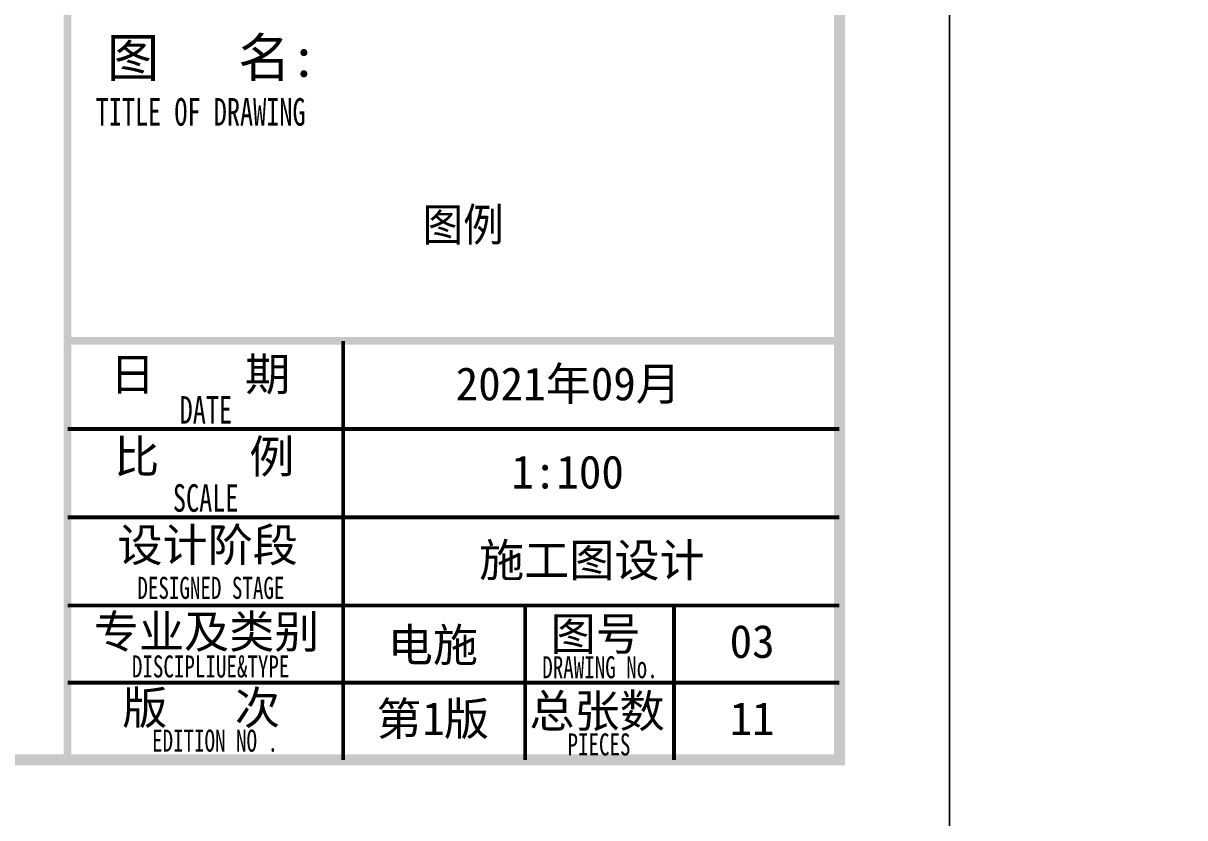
# Model space of a CAD drawing. Extents: x 3753737 to 4713801, y -857380 to 24339.
# Drawn here: x 4530644 to 4541179, y -688502 to -681296 of the extents above; entities that cross this region are included whole.
import ezdxf

# ---------------------------------------------------------------- set-up
doc = ezdxf.new("R2010")
doc.units = 0
doc.header["$LTSCALE"] = 1000
doc.header["$MEASUREMENT"] = 0
doc.layers.add('!!电气', color=1, linetype='CONTINUOUS')
doc.layers.add('图签文字', color=4, linetype='CONTINUOUS')
doc.layers.add('S－GG公共标注', color=7, linetype='CONTINUOUS', lineweight=25)
doc.layers.add('图框', color=147, linetype='CONTINUOUS', lineweight=20)
doc.styles.add('图框宋体', font='', dxfattribs={"width": 0.9})
doc.styles.add('建筑图签-1', font='simhei.ttf', dxfattribs={"width": 0.7})
doc.styles.get('图框宋体').set_extended_font_data('SimSun')

# ---------------------------------------------------------------- blocks, each defined once
blk = doc.blocks.new('A$C40947EF6')
at = {"layer": '图框'}
for points, const_width in [([(0, -700), (0, 56700)], 70), ([(0, 3100), (7000, 3100)], 70), ([(2500, 700), (2500, 3100)], 35), ([(0, 2300), (7000, 2300)], 35), ([(0, 1500), (7000, 1500)], 35), ([(0, 700), (7000, 700)], 35), ([(0, 700), (6500, 700)], 35), ([(2500, -700), (2500, 700)], 35), ([(4150, -700), (4150, 700)], 35), ([(4150, -700), (4150, 700)], 35), ([(4150, -700), (4150, 700)], 35), ([(5500, -700), (5500, 700)], 35), ([(0, 0), (4150, 0)], 35), ([(4150, 0), (7000, 0)], 35)]:
    blk.add_lwpolyline(points, dxfattribs=dict(at, const_width=const_width))
at = {"layer": '图签文字', "color": 7, "style": '建筑图签-1'}
for s, height, p in [('图   名:', 350, (355, 5495)), ('日    期', 300, (384, 2648)), ('比    例', 300, (422, 1901)), ('设计阶段', 300, (452, 1099)), ('专业及类别', 300, (238, 313)), ('图号', 300, (4381, 294)), ('版   次 ', 300, (496, -377)), ('总张数', 300, (4188, -406)), ('第 版', 300, (2801, -477))]:
    blk.add_text(s, height=height, dxfattribs=at).set_placement(p)
at = {"layer": '图签文字', "style": '建筑图签-1', "width": 0.7}
for s, height, p in [('TITLE OF DRAWING', 250, (254, 5052)), ('DATE', 250, (1016, 2349)), ('SCALE', 250, (955, 1550)), ('DESIGNED STAGE', 200, (633, 760)), ('DISCIPLIUE&TYPE', 200, (583, 47)), ('DRAWING No.', 200, (4305, 40)), ('EDITION NO .', 200, (766, -626)), ('PIECES', 200, (4534, -660))]:
    blk.add_text(s, height=height, dxfattribs=at).set_placement(p)
at = {"layer": '图签文字', "color": 6, "style": '建筑图签-1'}
for s, p in [('2021年09月', (3520, 2561)), ('1:100', (4025, 1761)), ('施工图设计', (3732, 961)), ('电施', (2904, 192)), ('1', (3217, -475)), ('11', (6005, -475))]:
    blk.add_text(s, height=300, dxfattribs=at).set_placement(p)

msp = doc.modelspace()

# ---------------------------------------------------------------- linework, layer by layer
at = {"layer": '图框'}
for points in [[(4454946.2, -629577.2), (4539046.2, -629577.2), (4539046.2, -688977.2), (4454946.2, -688977.2)], [(4539046.2, -629577.2), (4623146.2, -629577.2), (4623146.2, -688977.2), (4539046.2, -688977.2)]]:
    msp.add_lwpolyline(points, close=True, dxfattribs=at)
at = {"layer": '图框', "const_width": 100}
msp.add_lwpolyline([(4538046.2, -687977.2), (4538046.2, -630577.2), (4457446.2, -630577.2), (4457446.2, -687977.2)], close=True, dxfattribs=at)

# ---------------------------------------------------------------- block references
at = {"layer": '!!电气'}
msp.add_blockref('A$C40947EF6', (4531046.2, -687276.8), dxfattribs=at)

# ---------------------------------------------------------------- texts
at = {"layer": 'S－GG公共标注', "color": 2, "style": '图框宋体', "width": 0.9}
msp.add_text('图例', height=300, dxfattribs=at).set_placement((4534265.4, -683272.6))
at = {"layer": '图签文字', "color": 6, "style": '建筑图签-1'}
msp.add_text('03', height=300, dxfattribs=at).set_placement((4537051.1, -687052.4))

doc.saveas('drawing.dxf')
